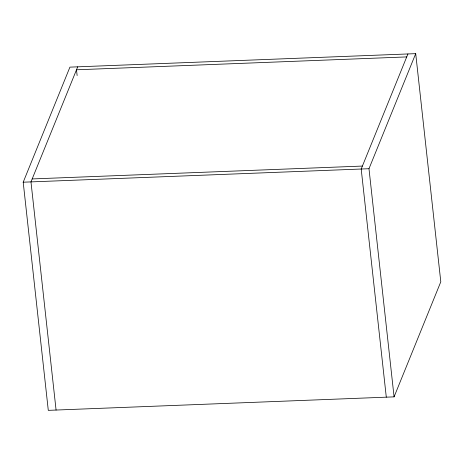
<?xml version="1.0" encoding="UTF-8"?>
<svg xmlns="http://www.w3.org/2000/svg" width="464" height="464" viewBox="0 0 464 464"><rect width="100%" height="100%" fill="white"/><g stroke="black" fill="none" stroke-linecap="round" stroke-linejoin="round"><path stroke-width="0.7" d="M23.2 182.201L69.925 67.135L415.709 53.65L440.8 281.799L394.075 396.865L48.291 410.35L23.2 182.201L368.984 168.716L415.709 53.65M77.703 66.828L30.978 181.894L56.074 410.043M407.926 53.957L361.201 169.024L386.297 397.172M406.725 56.915L76.502 69.791L77.134 75.545M32.184 178.936L362.407 166.066M368.984 168.716L394.075 396.865"/></g></svg>
